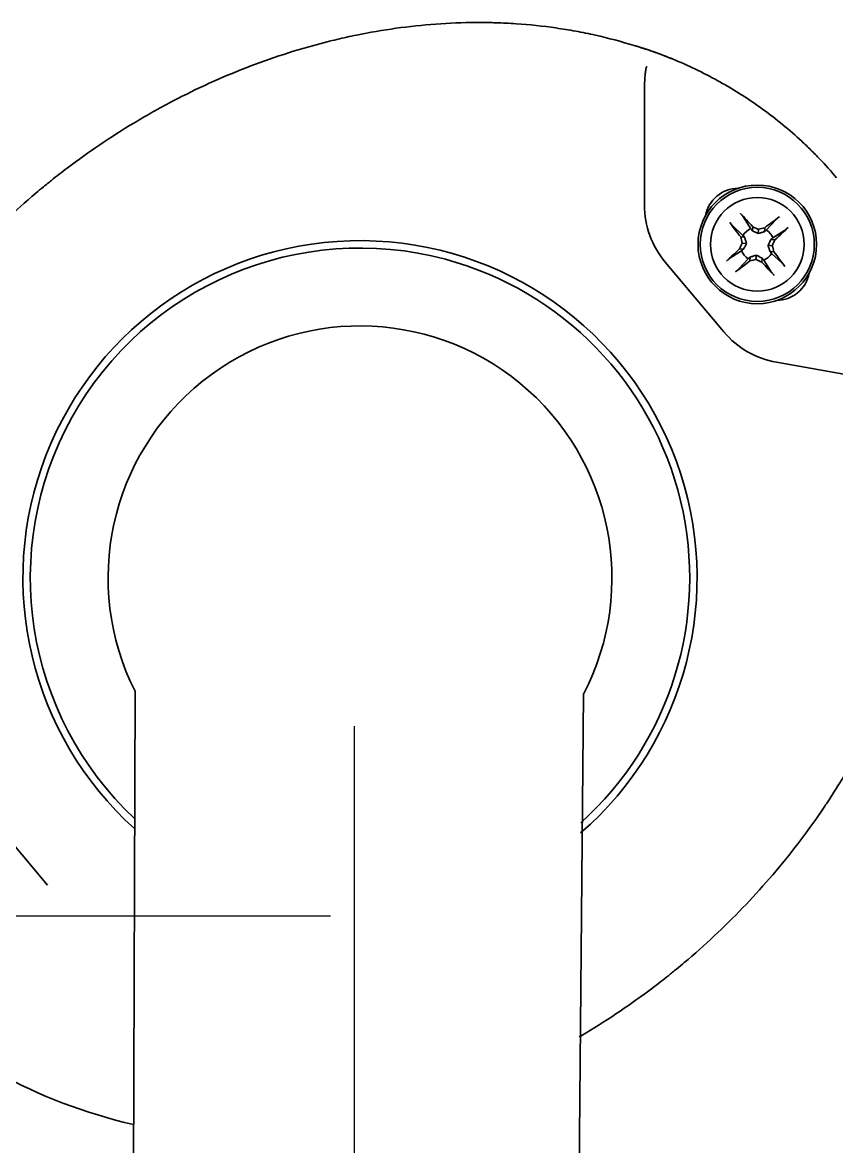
# Model space of a CAD drawing. Header units: inches. Extents: x 90 to 4162, y -443 to 3471.
# Drawn here: x 728.2 to 783.1, y 1269.1 to 1344.9 of the extents above; entities that cross this region are included whole.
import ezdxf

# ---------------------------------------------------------------- set-up
doc = ezdxf.new("R2010")
doc.units = ezdxf.units.IN
doc.layers.add('1', color=7, linetype='Continuous', true_color=0xffffff)
doc.layers.add('ORTHO$15', color=7, linetype='Continuous', true_color=0xffffff)

msp = doc.modelspace()

# ---------------------------------------------------------------- linework, layer by layer
at = {"color": 6}
msp.add_line((750.586, 1297.458), (750.586, 1197.458), dxfattribs=at)
at = {"color": 4}
msp.add_line((648.971, 1284.657), (748.971, 1284.657), dxfattribs=at)
at = {"layer": '1', "color": 7, "linetype": 'Continuous', "lineweight": 35}
for p, q in [((777.35, 1331.014), (776.848, 1331.796)), ((778.393, 1330.923), (779.024, 1331.606)), ((776.814, 1330.564), (776.131, 1331.195)), ((777.46, 1330.878), (777.483, 1331.144)), ((777.847, 1330.684), (777.872, 1330.969)), ((778.261, 1330.808), (778.285, 1331.074)), ((778.843, 1330.387), (779.625, 1330.889)), ((776.929, 1330.433), (776.663, 1330.456)), ((777.053, 1330.018), (776.768, 1330.043)), ((778.513, 1329.89), (778.798, 1329.865)), ((778.707, 1330.277), (778.972, 1330.254)), ((776.723, 1329.522), (775.94, 1329.019)), ((776.859, 1329.631), (776.593, 1329.654)), ((777.304, 1329.1), (777.281, 1328.835)), ((777.719, 1329.224), (777.694, 1328.939)), ((778.637, 1329.476), (778.902, 1329.452)), ((778.752, 1329.344), (779.435, 1328.713)), ((777.173, 1328.985), (776.542, 1328.302)), ((778.106, 1329.03), (778.083, 1328.765)), ((778.215, 1328.894), (778.718, 1328.112))]:
    msp.add_line(p, q, dxfattribs=at)
for radius in [4, 3.85, 3.16]:
    msp.add_circle((777.783, 1329.954), radius, dxfattribs=at)
for start, end in [(112.20111, 147.79889), (22.20111, 57.79889), (202.20111, 237.79889), (292.20111, 327.79889)]:
    msp.add_arc((777.783, 1329.954), 1.145, start, end, dxfattribs=at)
for centre, major_axis, ratio, start_param, end_param in [((777.552, 1329.767), (-2.346, 2.897), 0.072244, 0.900133, 1.272854), ((778.007, 1330.149), (2.446, -2.814), 0.072244, 1.868738, 2.24146), ((777.596, 1330.185), (2.897, 2.346), 0.072244, 0.900133, 1.272854), ((778.041, 1330.508), (3.344, -1.559), 0.094201, 1.665412, 1.782277), ((777.624, 1330.545), (3.563, 0.955), 0.094201, 1.359315, 1.476181), ((777.977, 1329.73), (-2.814, -2.446), 0.072244, 1.868738, 2.24146), ((777.228, 1330.213), (1.559, 3.344), 0.094201, 1.665412, 1.782277), ((777.192, 1329.796), (-0.955, 3.563), 0.094201, 1.359315, 1.476181), ((778.337, 1329.696), (-1.559, -3.344), 0.094201, 1.665412, 1.782277), ((778.374, 1330.112), (0.955, -3.563), 0.094201, 1.359315, 1.476181), ((777.588, 1330.178), (2.814, 2.446), 0.072244, 1.868738, 2.24146), ((778.013, 1330.141), (2.346, -2.897), 0.072244, 0.900133, 1.272854), ((777.97, 1329.724), (-2.897, -2.346), 0.072244, 0.900133, 1.272854), ((777.941, 1329.363), (-3.563, -0.955), 0.094201, 1.359315, 1.476181), ((777.524, 1329.4), (-3.344, 1.559), 0.094201, 1.665412, 1.782277), ((777.559, 1329.76), (-2.446, 2.814), 0.072244, 1.868738, 2.24146)]:
    msp.add_ellipse(centre, major_axis=major_axis, ratio=ratio, start_param=start_param, end_param=end_param, dxfattribs=at)
for points, knots in [([(776.131, 1331.195), (776.126, 1331.2), (776.12, 1331.205), (776.11, 1331.216), (776.106, 1331.22), (776.098, 1331.228), (776.091, 1331.237), (776.082, 1331.246), (776.073, 1331.256), (776.069, 1331.261), (776.055, 1331.277), (776.046, 1331.288), (776.031, 1331.305), (776.027, 1331.311), (776.017, 1331.323), (776.007, 1331.335), (775.998, 1331.346), (775.989, 1331.358), (775.984, 1331.364), (775.97, 1331.382), (775.961, 1331.393), (775.945, 1331.415), (775.937, 1331.426), (775.93, 1331.435)], [0, 0, 0, 0, 0.125, 0.125, 0.1875, 0.1875, 0.25, 0.3125, 0.3125, 0.375, 0.375, 0.5, 0.5, 0.5625, 0.5625, 0.625, 0.6875, 0.6875, 0.75, 0.75, 0.875, 0.875, 1, 1, 1, 1]), ([(776.646, 1332.036), (776.654, 1332.027), (776.663, 1332.018), (776.682, 1331.998), (776.692, 1331.987), (776.711, 1331.965), (776.721, 1331.954), (776.737, 1331.937), (776.742, 1331.931), (776.751, 1331.919), (776.761, 1331.908), (776.771, 1331.897), (776.78, 1331.885), (776.785, 1331.88), (776.798, 1331.864), (776.806, 1331.853), (776.817, 1331.839), (776.821, 1331.834), (776.827, 1331.825), (776.834, 1331.817), (776.839, 1331.81), (776.844, 1331.803), (776.846, 1331.799), (776.848, 1331.796)], [0, 0, 0, 0, 0.125, 0.125, 0.25, 0.25, 0.375, 0.375, 0.4375, 0.4375, 0.5, 0.5625, 0.5625, 0.625, 0.625, 0.75, 0.75, 0.8125, 0.8125, 0.875, 0.9375, 0.9375, 1, 1, 1, 1]), ([(779.024, 1331.606), (779.028, 1331.611), (779.034, 1331.617), (779.045, 1331.627), (779.048, 1331.631), (779.057, 1331.639), (779.065, 1331.646), (779.075, 1331.655), (779.085, 1331.664), (779.09, 1331.668), (779.106, 1331.682), (779.117, 1331.691), (779.134, 1331.705), (779.14, 1331.71), (779.151, 1331.72), (779.163, 1331.73), (779.175, 1331.739), (779.187, 1331.748), (779.193, 1331.753), (779.21, 1331.767), (779.222, 1331.776), (779.244, 1331.792), (779.254, 1331.8), (779.264, 1331.807)], [0, 0, 0, 0, 0.125, 0.125, 0.1875, 0.1875, 0.25, 0.3125, 0.3125, 0.375, 0.375, 0.5, 0.5, 0.5625, 0.5625, 0.625, 0.6875, 0.6875, 0.75, 0.75, 0.875, 0.875, 1, 1, 1, 1]), ([(777.847, 1330.684), (777.78, 1330.717), (777.715, 1330.749), (777.586, 1330.814), (777.523, 1330.846), (777.46, 1330.878)], [0, 0, 0, 0, 0.5, 0.5, 1, 1, 1, 1]), ([(778.261, 1330.808), (778.194, 1330.788), (778.126, 1330.767), (777.988, 1330.726), (777.918, 1330.705), (777.847, 1330.684)], [0, 0, 0, 0, 0.5, 0.5, 1, 1, 1, 1]), ([(779.865, 1331.091), (779.856, 1331.083), (779.847, 1331.074), (779.827, 1331.055), (779.816, 1331.045), (779.794, 1331.026), (779.783, 1331.016), (779.765, 1331), (779.759, 1330.995), (779.748, 1330.986), (779.736, 1330.976), (779.725, 1330.966), (779.714, 1330.957), (779.708, 1330.952), (779.692, 1330.939), (779.682, 1330.931), (779.667, 1330.92), (779.663, 1330.916), (779.654, 1330.91), (779.646, 1330.903), (779.638, 1330.898), (779.631, 1330.893), (779.628, 1330.891), (779.625, 1330.889)], [0, 0, 0, 0, 0.125, 0.125, 0.25, 0.25, 0.375, 0.375, 0.4375, 0.4375, 0.5, 0.5625, 0.5625, 0.625, 0.625, 0.75, 0.75, 0.8125, 0.8125, 0.875, 0.9375, 0.9375, 1, 1, 1, 1]), ([(777.053, 1330.018), (777.02, 1329.951), (776.988, 1329.886), (776.923, 1329.757), (776.891, 1329.694), (776.859, 1329.631)], [0, 0, 0, 0, 0.5, 0.5, 1, 1, 1, 1]), ([(776.929, 1330.433), (776.949, 1330.365), (776.97, 1330.297), (777.011, 1330.159), (777.032, 1330.09), (777.053, 1330.018)], [0, 0, 0, 0, 0.5, 0.5, 1, 1, 1, 1]), ([(778.513, 1329.89), (778.546, 1329.957), (778.578, 1330.022), (778.643, 1330.151), (778.675, 1330.214), (778.707, 1330.277)], [0, 0, 0, 0, 0.5, 0.5, 1, 1, 1, 1]), ([(778.637, 1329.476), (778.616, 1329.543), (778.595, 1329.611), (778.554, 1329.749), (778.533, 1329.819), (778.513, 1329.89)], [0, 0, 0, 0, 0.5, 0.5, 1, 1, 1, 1]), ([(777.304, 1329.1), (777.372, 1329.121), (777.44, 1329.142), (777.577, 1329.183), (777.647, 1329.203), (777.719, 1329.224)], [0, 0, 0, 0, 0.5, 0.5, 1, 1, 1, 1]), ([(777.719, 1329.224), (777.786, 1329.191), (777.851, 1329.159), (777.98, 1329.094), (778.043, 1329.062), (778.106, 1329.03)], [0, 0, 0, 0, 0.5, 0.5, 1, 1, 1, 1]), ([(775.701, 1328.817), (775.71, 1328.826), (775.719, 1328.835), (775.739, 1328.853), (775.75, 1328.863), (775.772, 1328.883), (775.783, 1328.893), (775.8, 1328.908), (775.806, 1328.913), (775.818, 1328.923), (775.829, 1328.933), (775.84, 1328.942), (775.852, 1328.951), (775.857, 1328.956), (775.873, 1328.969), (775.884, 1328.977), (775.898, 1328.989), (775.903, 1328.992), (775.912, 1328.999), (775.92, 1329.005), (775.927, 1329.01), (775.934, 1329.015), (775.938, 1329.017), (775.94, 1329.019)], [0, 0, 0, 0, 0.125, 0.125, 0.25, 0.25, 0.375, 0.375, 0.4375, 0.4375, 0.5, 0.5625, 0.5625, 0.625, 0.625, 0.75, 0.75, 0.8125, 0.8125, 0.875, 0.9375, 0.9375, 1, 1, 1, 1]), ([(779.435, 1328.713), (779.44, 1328.709), (779.446, 1328.703), (779.456, 1328.692), (779.46, 1328.689), (779.467, 1328.68), (779.475, 1328.672), (779.483, 1328.662), (779.492, 1328.652), (779.497, 1328.647), (779.51, 1328.631), (779.52, 1328.62), (779.534, 1328.603), (779.539, 1328.597), (779.549, 1328.586), (779.558, 1328.574), (779.568, 1328.562), (779.577, 1328.55), (779.582, 1328.544), (779.596, 1328.527), (779.604, 1328.515), (779.621, 1328.493), (779.628, 1328.483), (779.636, 1328.473)], [0, 0, 0, 0, 0.125, 0.125, 0.1875, 0.1875, 0.25, 0.3125, 0.3125, 0.375, 0.375, 0.5, 0.5, 0.5625, 0.5625, 0.625, 0.6875, 0.6875, 0.75, 0.75, 0.875, 0.875, 1, 1, 1, 1]), ([(776.542, 1328.302), (776.537, 1328.297), (776.531, 1328.291), (776.521, 1328.281), (776.517, 1328.277), (776.509, 1328.27), (776.5, 1328.262), (776.491, 1328.254), (776.481, 1328.245), (776.476, 1328.24), (776.46, 1328.227), (776.449, 1328.217), (776.432, 1328.203), (776.426, 1328.198), (776.414, 1328.188), (776.402, 1328.179), (776.391, 1328.169), (776.379, 1328.16), (776.373, 1328.155), (776.355, 1328.141), (776.344, 1328.133), (776.322, 1328.116), (776.311, 1328.108), (776.302, 1328.101)], [0, 0, 0, 0, 0.125, 0.125, 0.1875, 0.1875, 0.25, 0.3125, 0.3125, 0.375, 0.375, 0.5, 0.5, 0.5625, 0.5625, 0.625, 0.6875, 0.6875, 0.75, 0.75, 0.875, 0.875, 1, 1, 1, 1]), ([(778.92, 1327.872), (778.911, 1327.881), (778.902, 1327.89), (778.884, 1327.91), (778.874, 1327.921), (778.854, 1327.943), (778.844, 1327.954), (778.829, 1327.972), (778.824, 1327.978), (778.814, 1327.989), (778.804, 1328), (778.795, 1328.012), (778.786, 1328.023), (778.781, 1328.029), (778.768, 1328.045), (778.76, 1328.055), (778.748, 1328.069), (778.745, 1328.074), (778.738, 1328.083), (778.732, 1328.091), (778.727, 1328.099), (778.722, 1328.106), (778.72, 1328.109), (778.718, 1328.112)], [0, 0, 0, 0, 0.125, 0.125, 0.25, 0.25, 0.375, 0.375, 0.4375, 0.4375, 0.5, 0.5625, 0.5625, 0.625, 0.625, 0.75, 0.75, 0.8125, 0.8125, 0.875, 0.9375, 0.9375, 1, 1, 1, 1])]:
    msp.add_open_spline(points, degree=3, knots=knots, dxfattribs=at)
for points in [[(777.46, 1330.878), (777.423, 1330.924), (777.387, 1330.969), (777.35, 1331.014)], [(778.393, 1330.923), (778.349, 1330.885), (778.305, 1330.847), (778.261, 1330.808)], [(776.814, 1330.564), (776.852, 1330.521), (776.89, 1330.477), (776.929, 1330.433)], [(778.707, 1330.277), (778.752, 1330.314), (778.798, 1330.35), (778.843, 1330.387)], [(776.859, 1329.631), (776.813, 1329.595), (776.768, 1329.558), (776.723, 1329.522)], [(777.173, 1328.985), (777.216, 1329.024), (777.26, 1329.062), (777.304, 1329.1)], [(778.752, 1329.344), (778.713, 1329.388), (778.675, 1329.432), (778.637, 1329.476)], [(778.106, 1329.03), (778.142, 1328.985), (778.179, 1328.939), (778.215, 1328.894)]]:
    msp.add_open_spline(points, degree=3, dxfattribs=at)
at = {"layer": 'ORTHO$15', "color": 7, "linetype": 'Continuous', "lineweight": 35, "extrusion": (0, 1, 0)}
for p, q in [((770.174, 1332.609), (770.174, 1340.535)), ((775.522, 1324.051), (771.577, 1328.753)), ((786.882, 1320.623), (779.076, 1321.999)), ((726.42, 1290.862), (729.888, 1286.729))]:
    msp.add_line(p, q, dxfattribs=at)
at = {"layer": 'ORTHO$15', "color": 7, "linetype": 'Continuous', "lineweight": 35, "extrusion": (-0.252612, 0.967568, 0)}
for p, q in [((735.788, 1299.811), (735.638, 1255.554)), ((765.637, 1255.361), (766.056, 1299.617))]:
    msp.add_line(p, q, dxfattribs=at)
at = {"layer": 'ORTHO$15', "color": 7, "linetype": 'Continuous', "lineweight": 35}
msp.add_circle((777.783, 1329.954), 4, dxfattribs=at)
for centre, radius, start, end in [((776.497, 1331.486), 2.25, 90.43094, 169.56906), ((750.971, 1307.457), 22.75, 310.88175, 228.02593), ((750.971, 1307.457), 22.25, 75, 226.86495), ((750.971, 1307.457), 22.25, 312.02088, 75), ((779.068, 1328.422), 2.25, 270.43094, 349.56906), ((750.971, 1307.457), 17, 332.53712, 206.72719)]:
    msp.add_arc(centre, radius, start, end, dxfattribs=at)
at = {"layer": 'ORTHO$15', "color": 7, "linetype": 'Continuous', "lineweight": 35, "extrusion": (0, 0, -1)}
for centre, major_axis in [((776.174, 1332.61), (5.639, 2.052)), ((780.119, 1327.909), (3, 5.197))]:
    msp.add_ellipse(centre, major_axis=major_axis, ratio=0.999914, start_param=2.792582, end_param=3.490603, dxfattribs=at)
at = {"layer": 'ORTHO$15', "color": 7, "linetype": 'Continuous', "lineweight": 35}
for points, knots in [([(769.477, 1343.363), (768.608, 1343.634), (767.734, 1343.867), (766.414, 1344.163), (765.972, 1344.253), (765.086, 1344.415), (764.642, 1344.487), (763.304, 1344.679), (762.408, 1344.774), (761.054, 1344.866), (760.602, 1344.888), (760.035, 1344.906), (759.921, 1344.909), (759.694, 1344.914), (759.354, 1344.92), (759.014, 1344.922), (757.882, 1344.917), (756.981, 1344.88), (755.185, 1344.748), (754.29, 1344.652), (752.508, 1344.403), (751.62, 1344.25), (750.294, 1343.979), (749.852, 1343.882), (749.192, 1343.726), (748.971, 1343.672), (748.642, 1343.589), (748.532, 1343.561), (748.312, 1343.504), (747.326, 1343.243), (746.353, 1342.951), (744.643, 1342.383), (743.799, 1342.075), (742.129, 1341.411), (741.304, 1341.056), (739.673, 1340.3), (738.867, 1339.899), (737.672, 1339.264), (737.276, 1339.047), (736.685, 1338.713), (736.489, 1338.6), (736.098, 1338.372), (735.903, 1338.256), (734.932, 1337.672), (734.169, 1337.185), (732.67, 1336.172), (731.934, 1335.646), (730.851, 1334.827), (730.493, 1334.55), (730.05, 1334.196), (729.962, 1334.125), (729.786, 1333.983), (729.698, 1333.911), (729.435, 1333.696), (729.261, 1333.551), (728.395, 1332.823), (727.721, 1332.224), (726.408, 1330.994), (725.129, 1329.733), (723.92, 1328.409), (722.745, 1327.054), (722.175, 1326.361), (721.072, 1324.942), (720.538, 1324.216), (719.893, 1323.287), (719.702, 1323.007), (719.513, 1322.725), (719.388, 1322.536), (719.325, 1322.441), (719.015, 1321.967), (718.773, 1321.585), (718.065, 1320.431), (717.618, 1319.652), (716.77, 1318.074), (716.37, 1317.275), (715.619, 1315.658), (715.268, 1314.839), (714.615, 1313.181), (714.313, 1312.342), (713.763, 1310.642), (713.514, 1309.781), (713.183, 1308.472), (713.079, 1308.033), (712.935, 1307.37), (712.889, 1307.148), (712.823, 1306.814), (712.801, 1306.703), (712.758, 1306.479), (712.738, 1306.368), (712.556, 1305.361), (712.427, 1304.466), (712.235, 1302.672), (712.172, 1301.774), (712.129, 1300.426), (712.123, 1299.976), (712.129, 1299.076), (712.141, 1298.626), (712.203, 1297.274), (712.281, 1296.371), (712.397, 1295.467)], [0, 0, 0, 0, 0.03125, 0.03125, 0.046875, 0.046875, 0.0625, 0.0625, 0.09375, 0.09375, 0.109375, 0.109375, 0.113281, 0.113281, 0.117188, 0.125, 0.125, 0.15625, 0.15625, 0.1875, 0.1875, 0.21875, 0.21875, 0.234375, 0.234375, 0.242188, 0.242188, 0.246094, 0.246094, 0.25, 0.28125, 0.28125, 0.3125, 0.3125, 0.34375, 0.34375, 0.375, 0.375, 0.390625, 0.390625, 0.398438, 0.398438, 0.40625, 0.40625, 0.4375, 0.4375, 0.46875, 0.46875, 0.484375, 0.484375, 0.488281, 0.488281, 0.492188, 0.492188, 0.5, 0.5, 0.53125, 0.53125, 0.5625, 0.59375, 0.59375, 0.625, 0.625, 0.65625, 0.65625, 0.664063, 0.667969, 0.667969, 0.671875, 0.671875, 0.6875, 0.6875, 0.71875, 0.71875, 0.75, 0.75, 0.78125, 0.78125, 0.8125, 0.8125, 0.84375, 0.84375, 0.859375, 0.859375, 0.867188, 0.867188, 0.871094, 0.871094, 0.875, 0.875, 0.90625, 0.90625, 0.9375, 0.9375, 0.953125, 0.953125, 0.96875, 0.96875, 1, 1, 1, 1]), ([(769.477, 1343.363), (769.513, 1343.353), (769.55, 1343.342), (769.63, 1343.319), (769.672, 1343.307), (769.803, 1343.268), (769.897, 1343.239), (770.025, 1343.199), (770.051, 1343.191), (770.104, 1343.174), (770.131, 1343.165), (770.212, 1343.139), (770.268, 1343.121), (770.438, 1343.065), (770.555, 1343.025), (770.738, 1342.962), (770.8, 1342.94), (770.894, 1342.907), (770.926, 1342.895), (770.99, 1342.873), (771.022, 1342.861), (771.184, 1342.802), (771.315, 1342.753), (771.579, 1342.652), (771.713, 1342.6), (771.915, 1342.519), (771.982, 1342.492), (772.118, 1342.436), (772.186, 1342.408), (772.253, 1342.38)], [0, 0, 0, 0, 0.0625, 0.0625, 0.125, 0.125, 0.25, 0.25, 0.28125, 0.28125, 0.3125, 0.3125, 0.375, 0.375, 0.5, 0.5, 0.5625, 0.5625, 0.59375, 0.59375, 0.625, 0.625, 0.75, 0.75, 0.875, 0.875, 0.9375, 0.9375, 1, 1, 1, 1]), ([(772.253, 1342.38), (771.711, 1342.607), (771.164, 1342.814), (770.327, 1343.104), (770.009, 1343.206), (769.751, 1343.283)], [0, 0, 0, 0, 0.582157, 0.582157, 1, 1, 1, 1]), ([(772.253, 1342.38), (772.777, 1342.16), (773.293, 1341.926), (774.311, 1341.43), (774.813, 1341.168), (775.553, 1340.752), (775.921, 1340.539), (776.284, 1340.318), (776.526, 1340.168), (776.646, 1340.093), (777.243, 1339.71), (778.179, 1339.072), (779.072, 1338.382), (779.945, 1337.665), (780.371, 1337.293), (780.889, 1336.811), (780.993, 1336.714), (781.197, 1336.518), (781.299, 1336.419), (781.602, 1336.119), (781.801, 1335.917), (782.388, 1335.3), (782.766, 1334.877), (783.131, 1334.442)], [0, 0, 0, 0, 0.125, 0.125, 0.25, 0.25, 0.3125, 0.34375, 0.34375, 0.375, 0.375, 0.5, 0.625, 0.625, 0.75, 0.75, 0.78125, 0.78125, 0.8125, 0.8125, 0.875, 0.875, 1, 1, 1, 1]), ([(770.174, 1340.535), (770.175, 1340.746), (770.182, 1340.956), (770.204, 1341.27), (770.214, 1341.374), (770.236, 1341.581), (770.249, 1341.685), (770.265, 1341.788)], [0, 0, 0, 0, 0.5, 0.5, 0.75, 0.75, 1, 1, 1, 1]), ([(770.265, 1341.788), (770.268, 1341.809), (770.272, 1341.829), (770.279, 1341.858), (770.282, 1341.868), (770.288, 1341.885), (770.291, 1341.893), (770.298, 1341.908), (770.302, 1341.915), (770.308, 1341.923), (770.311, 1341.925), (770.315, 1341.929), (770.318, 1341.931), (770.325, 1341.935), (770.33, 1341.937), (770.338, 1341.936), (770.341, 1341.936), (770.346, 1341.934), (770.349, 1341.933), (770.351, 1341.931)], [0, 0, 0, 0, 0.25, 0.25, 0.375, 0.375, 0.5, 0.5, 0.625, 0.625, 0.6875, 0.6875, 0.75, 0.75, 0.875, 0.875, 0.9375, 0.9375, 1, 1, 1, 1]), ([(765.773, 1276.5), (765.927, 1276.59), (766.081, 1276.682), (767.011, 1277.241), (767.774, 1277.728), (769.272, 1278.742), (770.008, 1279.268), (771.092, 1280.086), (771.449, 1280.364), (771.892, 1280.717), (771.981, 1280.788), (772.157, 1280.93), (772.245, 1281.002), (772.508, 1281.217), (772.682, 1281.362), (773.547, 1282.09), (774.221, 1282.689), (775.535, 1283.919), (776.813, 1285.18), (778.023, 1286.504), (779.197, 1287.859), (779.767, 1288.552), (780.871, 1289.972), (781.405, 1290.697), (782.049, 1291.626), (782.241, 1291.906), (782.429, 1292.188), (782.555, 1292.377), (782.617, 1292.472), (782.927, 1292.946), (783.169, 1293.328), (783.877, 1294.482), (784.325, 1295.261), (785.173, 1296.839), (785.572, 1297.638), (786.324, 1299.255), (786.675, 1300.074), (787.328, 1301.732), (787.629, 1302.571), (788.179, 1304.271), (788.428, 1305.132), (788.76, 1306.441), (788.863, 1306.88), (789.007, 1307.543), (789.053, 1307.765), (789.12, 1308.099), (789.142, 1308.21), (789.184, 1308.434), (789.205, 1308.546), (789.386, 1309.552), (789.515, 1310.448), (789.707, 1312.241), (789.77, 1313.139), (789.813, 1314.487), (789.819, 1314.937), (789.813, 1315.837), (789.801, 1316.288), (789.739, 1317.64), (789.662, 1318.542), (789.545, 1319.446)], [0.1543598, 0.1543598, 0.1543598, 0.1543598, 0.1630509, 0.1630509, 0.2071009, 0.2071009, 0.2511508, 0.2511508, 0.2731758, 0.2731758, 0.278682, 0.278682, 0.2841883, 0.2841883, 0.2952008, 0.2952008, 0.3392507, 0.3392507, 0.3833007, 0.4273506, 0.4273506, 0.4714006, 0.4714006, 0.5154505, 0.5154505, 0.526463, 0.5319693, 0.5319693, 0.5374755, 0.5374755, 0.5595005, 0.5595005, 0.6035504, 0.6035504, 0.6476004, 0.6476004, 0.6916503, 0.6916503, 0.7357003, 0.7357003, 0.7797502, 0.7797502, 0.8017752, 0.8017752, 0.8127877, 0.8127877, 0.8182939, 0.8182939, 0.8238002, 0.8238002, 0.8678501, 0.8678501, 0.9119001, 0.9119001, 0.9339251, 0.9339251, 0.95595, 0.95595, 1, 1, 1, 1]), ([(735.689, 1270.578), (732.417, 1271.363), (729.326, 1272.493), (726.485, 1274.107), (726.289, 1274.219), (725.972, 1274.404), (725.658, 1274.595), (725.417, 1274.745), (725.297, 1274.821), (724.699, 1275.203), (723.764, 1275.841), (722.87, 1276.531), (721.998, 1277.248), (721.572, 1277.62), (721.053, 1278.102), (720.95, 1278.199), (720.745, 1278.396), (720.643, 1278.495), (720.34, 1278.794), (720.141, 1278.997), (719.555, 1279.613), (719.176, 1280.036), (718.811, 1280.471)], [-0.978, -0.978, -0.978, -0.978, 0, 0, 0, 0.06752, 0.109905, 0.109905, 0.152291, 0.152291, 0.321833, 0.491375, 0.491375, 0.660916, 0.660916, 0.703302, 0.703302, 0.745687, 0.745687, 0.830458, 0.830458, 1, 1, 1, 1])]:
    msp.add_open_spline(points, degree=3, knots=knots, dxfattribs=at)

doc.saveas('drawing.dxf')
